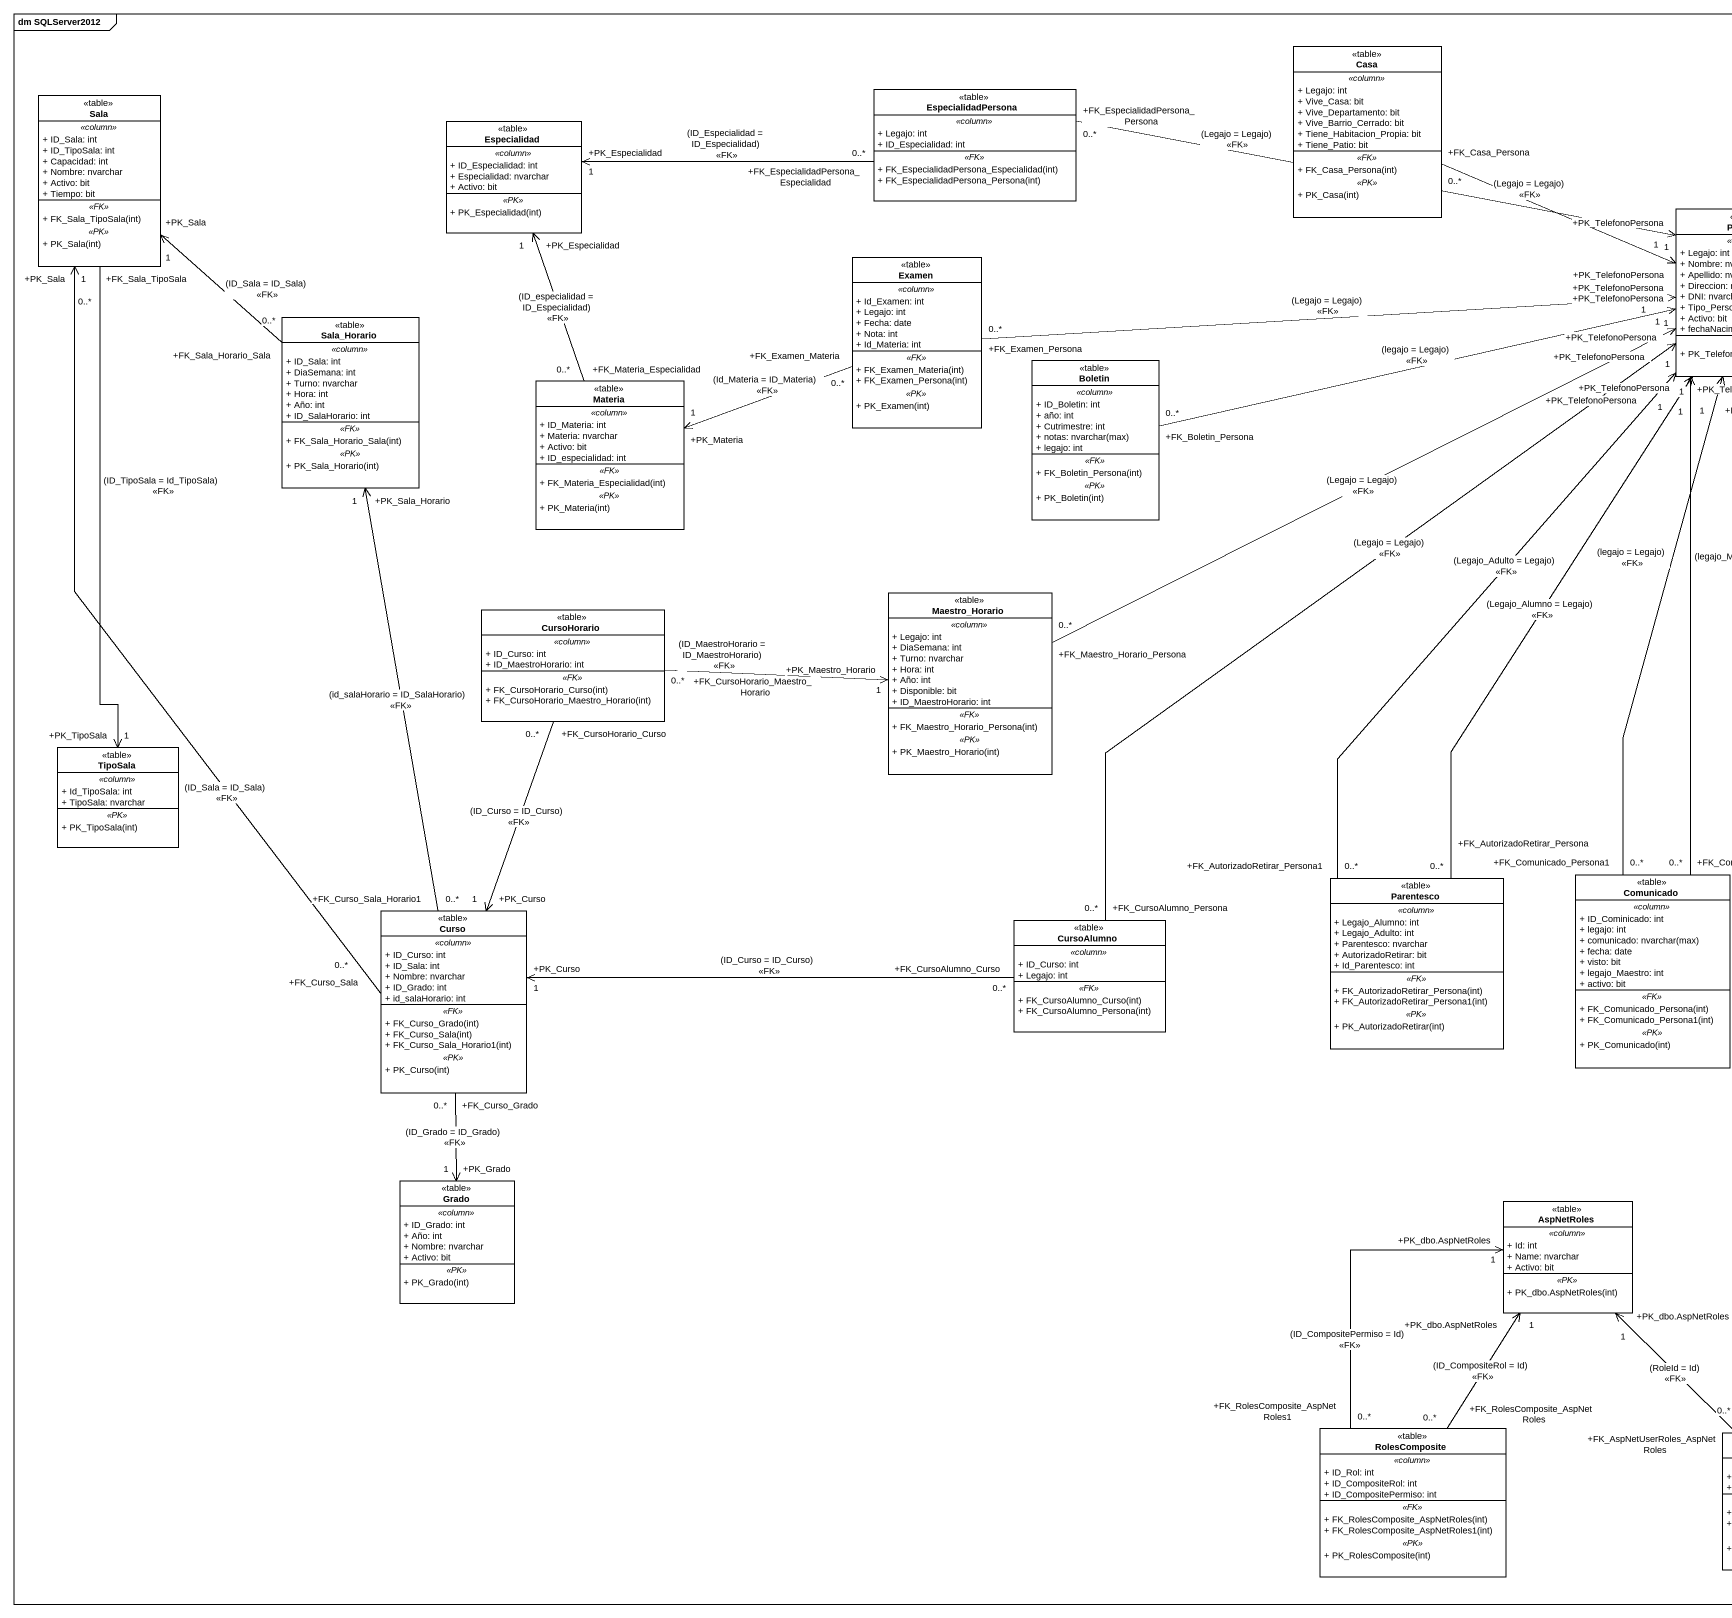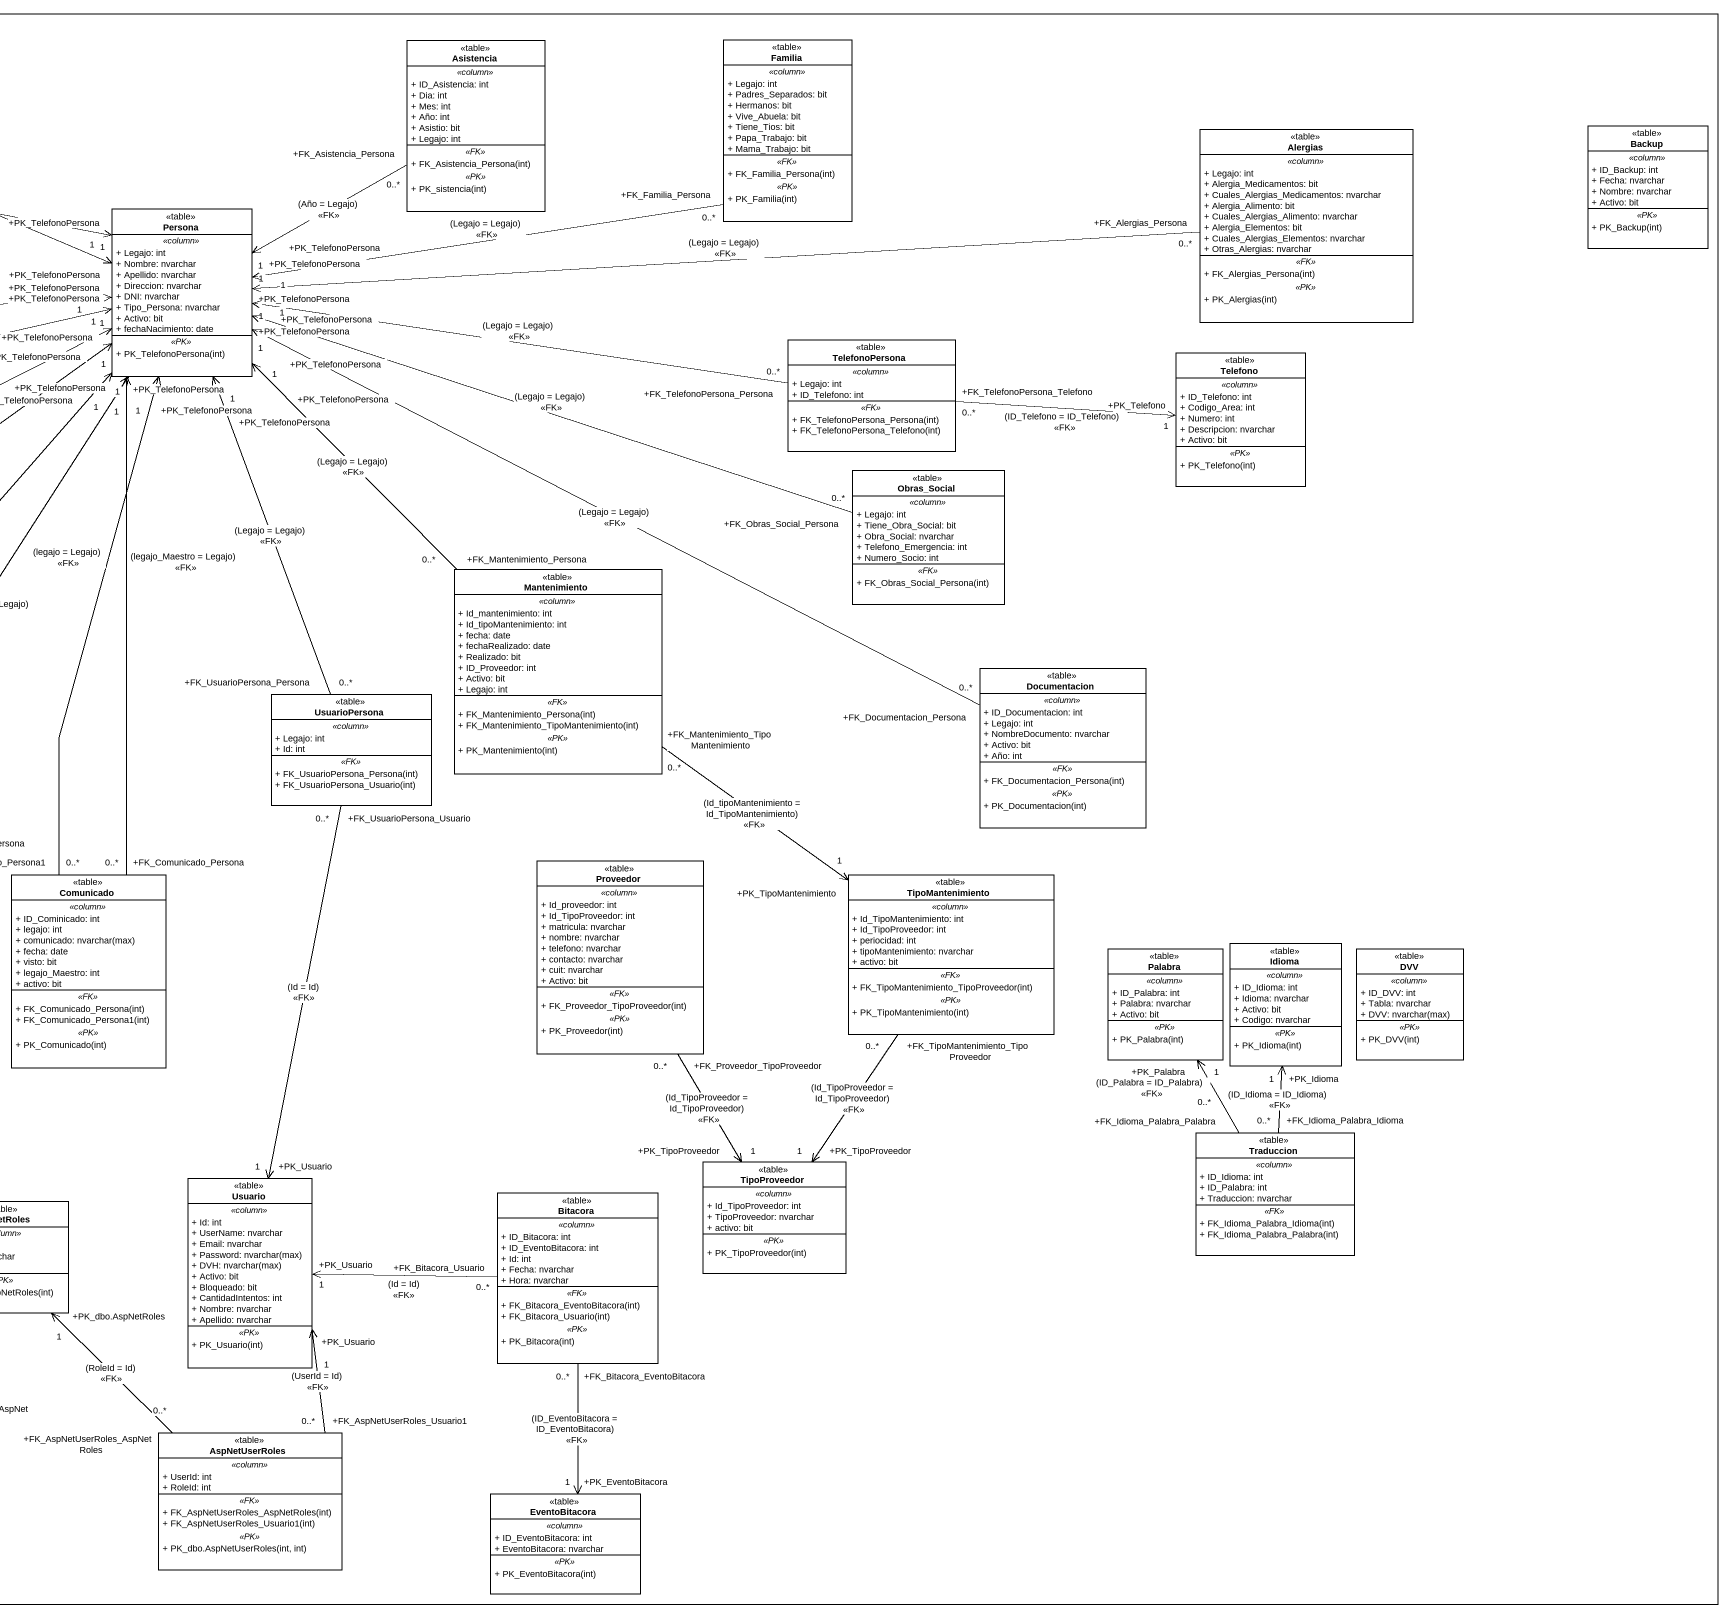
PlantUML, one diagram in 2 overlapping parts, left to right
@startuml
mainframe dm SQLServer2012
hide circle
hide empty members
skinparam classAttributeIconSize 0
class Casa <<table>> {
  .. <<column>> ..
  + Legajo: int
  + Vive_Casa: bit
  + Vive_Departamento: bit
  + Vive_Barrio_Cerrado: bit
  + Tiene_Habitacion_Propia: bit
  + Tiene_Patio: bit
  .. <<FK>> ..
  + FK_Casa_Persona(int)
  .. <<PK>> ..
  + PK_Casa(int)
}
class Asistencia <<table>> {
  .. <<column>> ..
  + ID_Asistencia: int
  + Dia: int
  + Mes: int
  + Año: int
  + Asistio: bit
  + Legajo: int
  .. <<FK>> ..
  + FK_Asistencia_Persona(int)
  .. <<PK>> ..
  + PK_sistencia(int)
}
class Familia <<table>> {
  .. <<column>> ..
  + Legajo: int
  + Padres_Separados: bit
  + Hermanos: bit
  + Vive_Abuela: bit
  + Tiene_Tios: bit
  + Papa_Trabajo: bit
  + Mama_Trabajo: bit
  .. <<FK>> ..
  + FK_Familia_Persona(int)
  .. <<PK>> ..
  + PK_Familia(int)
}
class Sala <<table>> {
  .. <<column>> ..
  + ID_Sala: int
  + ID_TipoSala: int
  + Capacidad: int
  + Nombre: nvarchar
  + Activo: bit
  + Tiempo: bit
  .. <<FK>> ..
  + FK_Sala_TipoSala(int)
  .. <<PK>> ..
  + PK_Sala(int)
}
class EspecialidadPersona <<table>> {
  .. <<column>> ..
  + Legajo: int
  + ID_Especialidad: int
  .. <<FK>> ..
  + FK_EspecialidadPersona_Especialidad(int)
  + FK_EspecialidadPersona_Persona(int)
}
class Especialidad <<table>> {
  .. <<column>> ..
  + ID_Especialidad: int
  + Especialidad: nvarchar
  + Activo: bit
  .. <<PK>> ..
  + PK_Especialidad(int)
}
class Alergias <<table>> {
  .. <<column>> ..
  + Legajo: int
  + Alergia_Medicamentos: bit
  + Cuales_Alergias_Medicamentos: nvarchar
  + Alergia_Alimento: bit
  + Cuales_Alergias_Alimento: nvarchar
  + Alergia_Elementos: bit
  + Cuales_Alergias_Elementos: nvarchar
  + Otras_Alergias: nvarchar
  .. <<FK>> ..
  + FK_Alergias_Persona(int)
  .. <<PK>> ..
  + PK_Alergias(int)
}
class Backup <<table>> {
  .. <<column>> ..
  + ID_Backup: int
  + Fecha: nvarchar
  + Nombre: nvarchar
  + Activo: bit
  .. <<PK>> ..
  + PK_Backup(int)
}
class Persona <<table>> {
  .. <<column>> ..
  + Legajo: int
  + Nombre: nvarchar
  + Apellido: nvarchar
  + Direccion: nvarchar
  + DNI: nvarchar
  + Tipo_Persona: nvarchar
  + Activo: bit
  + fechaNacimiento: date
  .. <<PK>> ..
  + PK_TelefonoPersona(int)
}
class Examen <<table>> {
  .. <<column>> ..
  + Id_Examen: int
  + Legajo: int
  + Fecha: date
  + Nota: int
  + Id_Materia: int
  .. <<FK>> ..
  + FK_Examen_Materia(int)
  + FK_Examen_Persona(int)
  .. <<PK>> ..
  + PK_Examen(int)
}
class Sala_Horario <<table>> {
  .. <<column>> ..
  + ID_Sala: int
  + DiaSemana: int
  + Turno: nvarchar
  + Hora: int
  + Año: int
  + ID_SalaHorario: int
  .. <<FK>> ..
  + FK_Sala_Horario_Sala(int)
  .. <<PK>> ..
  + PK_Sala_Horario(int)
}
class Boletin <<table>> {
  .. <<column>> ..
  + ID_Boletin: int
  + año: int
  + Cutrimestre: int
  {field} + notas: nvarchar(max)
  + legajo: int
  .. <<FK>> ..
  + FK_Boletin_Persona(int)
  .. <<PK>> ..
  + PK_Boletin(int)
}
class TelefonoPersona <<table>> {
  .. <<column>> ..
  + Legajo: int
  + ID_Telefono: int
  .. <<FK>> ..
  + FK_TelefonoPersona_Persona(int)
  + FK_TelefonoPersona_Telefono(int)
}
class Telefono <<table>> {
  .. <<column>> ..
  + ID_Telefono: int
  + Codigo_Area: int
  + Numero: int
  + Descripcion: nvarchar
  + Activo: bit
  .. <<PK>> ..
  + PK_Telefono(int)
}
class Materia <<table>> {
  .. <<column>> ..
  + ID_Materia: int
  + Materia: nvarchar
  + Activo: bit
  + ID_especialidad: int
  .. <<FK>> ..
  + FK_Materia_Especialidad(int)
  .. <<PK>> ..
  + PK_Materia(int)
}
class Obras_Social <<table>> {
  .. <<column>> ..
  + Legajo: int
  + Tiene_Obra_Social: bit
  + Obra_Social: nvarchar
  + Telefono_Emergencia: int
  + Numero_Socio: int
  .. <<FK>> ..
  + FK_Obras_Social_Persona(int)
}
class Maestro_Horario <<table>> {
  .. <<column>> ..
  + Legajo: int
  + DiaSemana: int
  + Turno: nvarchar
  + Hora: int
  + Año: int
  + Disponible: bit
  + ID_MaestroHorario: int
  .. <<FK>> ..
  + FK_Maestro_Horario_Persona(int)
  .. <<PK>> ..
  + PK_Maestro_Horario(int)
}
class Mantenimiento <<table>> {
  .. <<column>> ..
  + Id_mantenimiento: int
  + Id_tipoMantenimiento: int
  + fecha: date
  + fechaRealizado: date
  + Realizado: bit
  + ID_Proveedor: int
  + Activo: bit
  + Legajo: int
  .. <<FK>> ..
  + FK_Mantenimiento_Persona(int)
  + FK_Mantenimiento_TipoMantenimiento(int)
  .. <<PK>> ..
  + PK_Mantenimiento(int)
}
class CursoHorario <<table>> {
  .. <<column>> ..
  + ID_Curso: int
  + ID_MaestroHorario: int
  .. <<FK>> ..
  + FK_CursoHorario_Curso(int)
  + FK_CursoHorario_Maestro_Horario(int)
}
class Documentacion <<table>> {
  .. <<column>> ..
  + ID_Documentacion: int
  + Legajo: int
  + NombreDocumento: nvarchar
  + Activo: bit
  + Año: int
  .. <<FK>> ..
  + FK_Documentacion_Persona(int)
  .. <<PK>> ..
  + PK_Documentacion(int)
}
class UsuarioPersona <<table>> {
  .. <<column>> ..
  + Legajo: int
  + Id: int
  .. <<FK>> ..
  + FK_UsuarioPersona_Persona(int)
  + FK_UsuarioPersona_Usuario(int)
}
class TipoSala <<table>> {
  .. <<column>> ..
  + Id_TipoSala: int
  + TipoSala: nvarchar
  .. <<PK>> ..
  + PK_TipoSala(int)
}
class Proveedor <<table>> {
  .. <<column>> ..
  + Id_proveedor: int
  + Id_TipoProveedor: int
  + matricula: nvarchar
  + nombre: nvarchar
  + telefono: nvarchar
  + contacto: nvarchar
  + cuit: nvarchar
  + Activo: bit
  .. <<FK>> ..
  + FK_Proveedor_TipoProveedor(int)
  .. <<PK>> ..
  + PK_Proveedor(int)
}
class Parentesco <<table>> {
  .. <<column>> ..
  + Legajo_Alumno: int
  + Legajo_Adulto: int
  + Parentesco: nvarchar
  + AutorizadoRetirar: bit
  + Id_Parentesco: int
  .. <<FK>> ..
  + FK_AutorizadoRetirar_Persona(int)
  + FK_AutorizadoRetirar_Persona1(int)
  .. <<PK>> ..
  + PK_AutorizadoRetirar(int)
}
class Comunicado <<table>> {
  .. <<column>> ..
  + ID_Cominicado: int
  + legajo: int
  {field} + comunicado: nvarchar(max)
  + fecha: date
  + visto: bit
  + legajo_Maestro: int
  + activo: bit
  .. <<FK>> ..
  + FK_Comunicado_Persona(int)
  + FK_Comunicado_Persona1(int)
  .. <<PK>> ..
  + PK_Comunicado(int)
}
class TipoMantenimiento <<table>> {
  .. <<column>> ..
  + Id_TipoMantenimiento: int
  + Id_TipoProveedor: int
  + periocidad: int
  + tipoMantenimiento: nvarchar
  + activo: bit
  .. <<FK>> ..
  + FK_TipoMantenimiento_TipoProveedor(int)
  .. <<PK>> ..
  + PK_TipoMantenimiento(int)
}
class Curso <<table>> {
  .. <<column>> ..
  + ID_Curso: int
  + ID_Sala: int
  + Nombre: nvarchar
  + ID_Grado: int
  + id_salaHorario: int
  .. <<FK>> ..
  + FK_Curso_Grado(int)
  + FK_Curso_Sala(int)
  + FK_Curso_Sala_Horario1(int)
  .. <<PK>> ..
  + PK_Curso(int)
}
class CursoAlumno <<table>> {
  .. <<column>> ..
  + ID_Curso: int
  + Legajo: int
  .. <<FK>> ..
  + FK_CursoAlumno_Curso(int)
  + FK_CursoAlumno_Persona(int)
}
class Palabra <<table>> {
  .. <<column>> ..
  + ID_Palabra: int
  + Palabra: nvarchar
  + Activo: bit
  .. <<PK>> ..
  + PK_Palabra(int)
}
class Idioma <<table>> {
  .. <<column>> ..
  + ID_Idioma: int
  + Idioma: nvarchar
  + Activo: bit
  + Codigo: nvarchar
  .. <<PK>> ..
  + PK_Idioma(int)
}
class DVV <<table>> {
  .. <<column>> ..
  + ID_DVV: int
  + Tabla: nvarchar
  {field} + DVV: nvarchar(max)
  .. <<PK>> ..
  + PK_DVV(int)
}
class Traduccion <<table>> {
  .. <<column>> ..
  + ID_Idioma: int
  + ID_Palabra: int
  + Traduccion: nvarchar
  .. <<FK>> ..
  + FK_Idioma_Palabra_Idioma(int)
  + FK_Idioma_Palabra_Palabra(int)
}
class Grado <<table>> {
  .. <<column>> ..
  + ID_Grado: int
  + Año: int
  + Nombre: nvarchar
  + Activo: bit
  .. <<PK>> ..
  + PK_Grado(int)
}
class Usuario <<table>> {
  .. <<column>> ..
  + Id: int
  + UserName: nvarchar
  + Email: nvarchar
  {field} + Password: nvarchar(max)
  {field} + DVH: nvarchar(max)
  + Activo: bit
  + Bloqueado: bit
  + CantidadIntentos: int
  + Nombre: nvarchar
  + Apellido: nvarchar
  .. <<PK>> ..
  + PK_Usuario(int)
}
class TipoProveedor <<table>> {
  .. <<column>> ..
  + Id_TipoProveedor: int
  + TipoProveedor: nvarchar
  + activo: bit
  .. <<PK>> ..
  + PK_TipoProveedor(int)
}
class AspNetRoles <<table>> {
  .. <<column>> ..
  + Id: int
  + Name: nvarchar
  + Activo: bit
  .. <<PK>> ..
  + PK_dbo.AspNetRoles(int)
}
class Bitacora <<table>> {
  .. <<column>> ..
  + ID_Bitacora: int
  + ID_EventoBitacora: int
  + Id: int
  + Fecha: nvarchar
  + Hora: nvarchar
  .. <<FK>> ..
  + FK_Bitacora_EventoBitacora(int)
  + FK_Bitacora_Usuario(int)
  .. <<PK>> ..
  + PK_Bitacora(int)
}
class RolesComposite <<table>> {
  .. <<column>> ..
  + ID_Rol: int
  + ID_CompositeRol: int
  + ID_CompositePermiso: int
  .. <<FK>> ..
  + FK_RolesComposite_AspNetRoles(int)
  + FK_RolesComposite_AspNetRoles1(int)
  .. <<PK>> ..
  + PK_RolesComposite(int)
}
class AspNetUserRoles <<table>> {
  .. <<column>> ..
  + UserId: int
  + RoleId: int
  .. <<FK>> ..
  + FK_AspNetUserRoles_AspNetRoles(int)
  + FK_AspNetUserRoles_Usuario1(int)
  .. <<PK>> ..
  + PK_dbo.AspNetUserRoles(int, int)
}
class EventoBitacora <<table>> {
  .. <<column>> ..
  + ID_EventoBitacora: int
  + EventoBitacora: nvarchar
  .. <<PK>> ..
  + PK_EventoBitacora(int)
}
Casa "+FK_Casa_Persona\n0..*" -right-> "+PK_TelefonoPersona\n1" Persona : (Legajo = Legajo)\n<<FK>>
Asistencia "+FK_Asistencia_Persona\n0..*" -left-> "+PK_TelefonoPersona\n1" Persona : (Año = Legajo)\n<<FK>>
Familia "+FK_Familia_Persona\n0..*" -left-> "+PK_TelefonoPersona\n1" Persona : (Legajo = Legajo)\n<<FK>>
Sala "+FK_Sala_TipoSala\n0..*" --> "+PK_TipoSala\n1" TipoSala : (ID_TipoSala = Id_TipoSala)\n<<FK>>
EspecialidadPersona "+FK_EspecialidadPersona_Especialidad\n0..*" -left-> "+PK_Especialidad\n1" Especialidad : (ID_Especialidad = ID_Especialidad)\n<<FK>>
EspecialidadPersona "+FK_EspecialidadPersona_Persona\n0..*" -right-> "+PK_TelefonoPersona\n1" Persona : (Legajo = Legajo)\n<<FK>>
Alergias "+FK_Alergias_Persona\n0..*" -left-> "+PK_TelefonoPersona\n1" Persona : (Legajo = Legajo)\n<<FK>>
Examen "+FK_Examen_Persona\n0..*" -right-> "+PK_TelefonoPersona\n1" Persona : (Legajo = Legajo)\n<<FK>>
Examen "+FK_Examen_Materia\n0..*" -left-> "+PK_Materia\n1" Materia : (Id_Materia = ID_Materia)\n<<FK>>
Sala_Horario "+FK_Sala_Horario_Sala\n0..*" -up-> "+PK_Sala\n1" Sala : (ID_Sala = ID_Sala)\n<<FK>>
Boletin "+FK_Boletin_Persona\n0..*" -right-> "+PK_TelefonoPersona\n1" Persona : (legajo = Legajo)\n<<FK>>
TelefonoPersona "+FK_TelefonoPersona_Persona\n0..*" -left-> "+PK_TelefonoPersona\n1" Persona : (Legajo = Legajo)\n<<FK>>
TelefonoPersona "+FK_TelefonoPersona_Telefono\n0..*" -right-> "+PK_Telefono\n1" Telefono : (ID_Telefono = ID_Telefono)\n<<FK>>
Materia "+FK_Materia_Especialidad\n0..*" -up-> "+PK_Especialidad\n1" Especialidad : (ID_especialidad = ID_Especialidad)\n<<FK>>
Obras_Social "+FK_Obras_Social_Persona\n0..*" -left-> "+PK_TelefonoPersona\n1" Persona : (Legajo = Legajo)\n<<FK>>
Maestro_Horario "+FK_Maestro_Horario_Persona\n0..*" -right-> "+PK_TelefonoPersona\n1" Persona : (Legajo = Legajo)\n<<FK>>
Mantenimiento "+FK_Mantenimiento_Persona\n0..*" -up-> "+PK_TelefonoPersona\n1" Persona : (Legajo = Legajo)\n<<FK>>
Mantenimiento "+FK_Mantenimiento_TipoMantenimiento\n0..*" --> "+PK_TipoMantenimiento\n1" TipoMantenimiento : (Id_tipoMantenimiento = Id_TipoMantenimiento)\n<<FK>>
CursoHorario "+FK_CursoHorario_Maestro_Horario\n0..*" -right-> "+PK_Maestro_Horario\n1" Maestro_Horario : (ID_MaestroHorario = ID_MaestroHorario)\n<<FK>>
CursoHorario "+FK_CursoHorario_Curso\n0..*" --> "+PK_Curso\n1" Curso : (ID_Curso = ID_Curso)\n<<FK>>
Documentacion "+FK_Documentacion_Persona\n0..*" -left-> "+PK_TelefonoPersona\n1" Persona : (Legajo = Legajo)\n<<FK>>
UsuarioPersona "+FK_UsuarioPersona_Persona\n0..*" -up-> "+PK_TelefonoPersona\n1" Persona : (Legajo = Legajo)\n<<FK>>
UsuarioPersona "+FK_UsuarioPersona_Usuario\n0..*" --> "+PK_Usuario\n1" Usuario : (Id = Id)\n<<FK>>
Proveedor "+FK_Proveedor_TipoProveedor\n0..*" --> "+PK_TipoProveedor\n1" TipoProveedor : (Id_TipoProveedor = Id_TipoProveedor)\n<<FK>>
Parentesco "+FK_AutorizadoRetirar_Persona\n0..*" -up-> "+PK_TelefonoPersona\n1" Persona : (Legajo_Alumno = Legajo)\n<<FK>>
Parentesco "+FK_AutorizadoRetirar_Persona1\n0..*" -up-> "+PK_TelefonoPersona\n1" Persona : (Legajo_Adulto = Legajo)\n<<FK>>
Comunicado "+FK_Comunicado_Persona\n0..*" -up-> "+PK_TelefonoPersona\n1" Persona : (legajo_Maestro = Legajo)\n<<FK>>
Comunicado "+FK_Comunicado_Persona1\n0..*" -up-> "+PK_TelefonoPersona\n1" Persona : (legajo = Legajo)\n<<FK>>
TipoMantenimiento "+FK_TipoMantenimiento_TipoProveedor\n0..*" --> "+PK_TipoProveedor\n1" TipoProveedor : (Id_TipoProveedor = Id_TipoProveedor)\n<<FK>>
Curso "+FK_Curso_Sala\n0..*" -up-> "+PK_Sala\n1" Sala : (ID_Sala = ID_Sala)\n<<FK>>
Curso "+FK_Curso_Sala_Horario1\n0..*" -up-> "+PK_Sala_Horario\n1" Sala_Horario : (id_salaHorario = ID_SalaHorario)\n<<FK>>
Curso "+FK_Curso_Grado\n0..*" --> "+PK_Grado\n1" Grado : (ID_Grado = ID_Grado)\n<<FK>>
CursoAlumno "+FK_CursoAlumno_Persona\n0..*" -up-> "+PK_TelefonoPersona\n1" Persona : (Legajo = Legajo)\n<<FK>>
CursoAlumno "+FK_CursoAlumno_Curso\n0..*" -left-> "+PK_Curso\n1" Curso : (ID_Curso = ID_Curso)\n<<FK>>
Traduccion "+FK_Idioma_Palabra_Palabra\n0..*" -up-> "+PK_Palabra\n1" Palabra : (ID_Palabra = ID_Palabra)\n<<FK>>
Traduccion "+FK_Idioma_Palabra_Idioma\n0..*" -up-> "+PK_Idioma\n1" Idioma : (ID_Idioma = ID_Idioma)\n<<FK>>
Bitacora "+FK_Bitacora_Usuario\n0..*" -left-> "+PK_Usuario\n1" Usuario : (Id = Id)\n<<FK>>
Bitacora "+FK_Bitacora_EventoBitacora\n0..*" --> "+PK_EventoBitacora\n1" EventoBitacora : (ID_EventoBitacora = ID_EventoBitacora)\n<<FK>>
RolesComposite "+FK_RolesComposite_AspNetRoles\n0..*" -up-> "+PK_dbo.AspNetRoles\n1" AspNetRoles : (ID_CompositeRol = Id)\n<<FK>>
RolesComposite "+FK_RolesComposite_AspNetRoles1\n0..*" -up-> "+PK_dbo.AspNetRoles\n1" AspNetRoles : (ID_CompositePermiso = Id)\n<<FK>>
AspNetUserRoles "+FK_AspNetUserRoles_Usuario1\n0..*" -up-> "+PK_Usuario\n1" Usuario : (UserId = Id)\n<<FK>>
AspNetUserRoles "+FK_AspNetUserRoles_AspNetRoles\n0..*" -up-> "+PK_dbo.AspNetRoles\n1" AspNetRoles : (RoleId = Id)\n<<FK>>
@enduml
